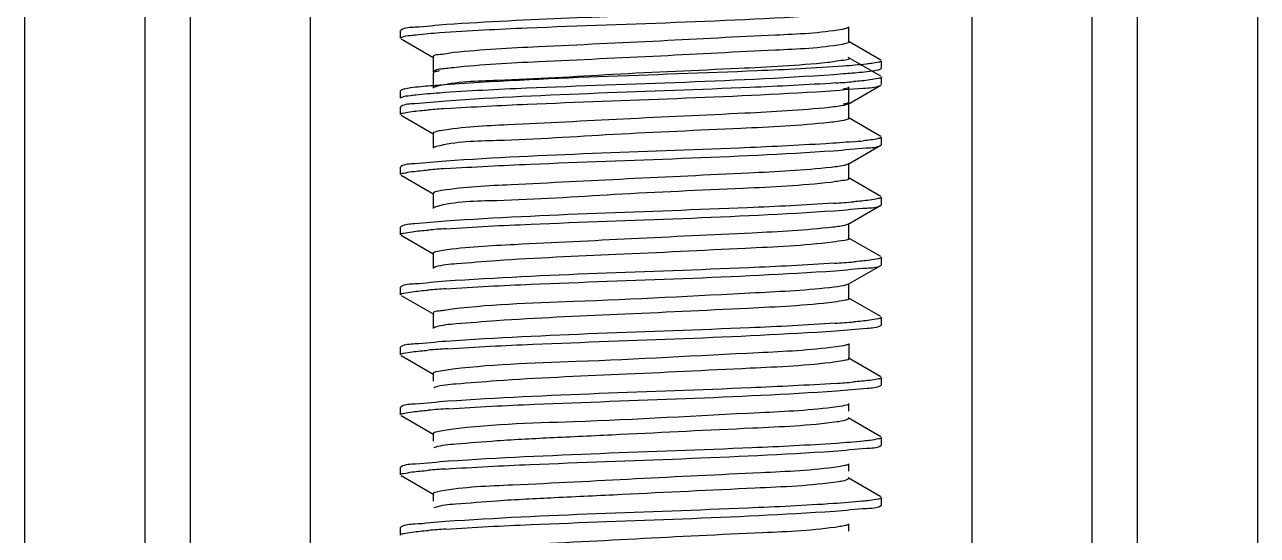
# Model space of a CAD drawing. Extents: x 1382187 to 1725648, y 860327 to 1571294.
# Drawn here: x 1506559.6 to 1507047.8, y 1250140.7 to 1250343.2 of the extents above; entities that cross this region are included whole.
import ezdxf

# ---------------------------------------------------------------- set-up
doc = ezdxf.new("R2010")
doc.units = 0
doc.header["$LTSCALE"] = 1000
doc.header["$MEASUREMENT"] = 0

msp = doc.modelspace()

# ---------------------------------------------------------------- linework, layer by layer
at = {"linetype": 'Continuous'}
for p, q in [((1506559.63, 1253335.18), (1506559.63, 1248594.16)), ((1506607.26, 1253335.18), (1506607.26, 1248594.16)), ((1506625.12, 1253335.18), (1506625.12, 1248594.16)), ((1506672.74, 1253335.18), (1506672.74, 1248594.16)), ((1506934.68, 1253335.18), (1506934.68, 1248594.16)), ((1506982.31, 1253335.18), (1506982.31, 1248594.16)), ((1507000.17, 1253335.18), (1507000.17, 1248594.16)), ((1507047.79, 1253335.18), (1507047.79, 1248594.16)), ((1506708.69, 1250341.05), (1506708.46, 1250340.79)), ((1506708.46, 1250337.82), (1506708.46, 1250340.79)), ((1506708.46, 1250337.82), (1506708.46, 1250340.79)), ((1506886.07, 1250336.33), (1506886.07, 1250342.28)), ((1506708.69, 1250337.55), (1506721.61, 1250330.07)), ((1506898.74, 1250329.15), (1506885.81, 1250336.63)), ((1506721.35, 1250330.37), (1506721.35, 1250324.42)), ((1506898.74, 1250322.69), (1506885.81, 1250330.17)), ((1506898.74, 1250325.65), (1506898.96, 1250325.91)), ((1506898.96, 1250325.91), (1506898.96, 1250328.89)), ((1506898.96, 1250325.91), (1506898.96, 1250328.89)), ((1506721.35, 1250323.92), (1506721.35, 1250317.96)), ((1506898.96, 1250319.45), (1506898.96, 1250322.43)), ((1506898.96, 1250319.45), (1506898.96, 1250322.43)), ((1506708.69, 1250317.24), (1506708.46, 1250316.98)), ((1506708.46, 1250314), (1506708.46, 1250316.98)), ((1506708.46, 1250314), (1506708.46, 1250316.98)), ((1506885.81, 1250311.71), (1506898.74, 1250319.19)), ((1506886.07, 1250312.51), (1506886.07, 1250318.47)), ((1506898.57, 1250319.11), (1506898.74, 1250319.19)), ((1506885.81, 1250311.71), (1506885.74, 1250311.67)), ((1506886.07, 1250306.06), (1506886.07, 1250312.01)), ((1506708.69, 1250310.78), (1506708.46, 1250310.52)), ((1506708.46, 1250307.55), (1506708.46, 1250310.52)), ((1506708.46, 1250307.55), (1506708.46, 1250310.52)), ((1506708.69, 1250307.28), (1506721.61, 1250299.8)), ((1506886.07, 1250306.06), (1506885.74, 1250305.71)), ((1506898.74, 1250298.88), (1506885.81, 1250306.36)), ((1506721.35, 1250300.1), (1506721.35, 1250294.15)), ((1506898.96, 1250295.64), (1506898.96, 1250298.62)), ((1506898.96, 1250295.64), (1506898.96, 1250298.62)), ((1506885.81, 1250287.9), (1506898.74, 1250295.38)), ((1506898.74, 1250295.38), (1506898.96, 1250295.64)), ((1506708.69, 1250286.97), (1506708.46, 1250286.71)), ((1506708.46, 1250283.73), (1506708.46, 1250286.71)), ((1506708.46, 1250283.73), (1506708.46, 1250286.71)), ((1506886.07, 1250282.24), (1506886.07, 1250288.2)), ((1506708.69, 1250283.47), (1506721.61, 1250275.99)), ((1506898.74, 1250275.06), (1506885.81, 1250282.55)), ((1506721.35, 1250276.29), (1506721.35, 1250270.34)), ((1506898.74, 1250271.57), (1506898.96, 1250271.83)), ((1506898.96, 1250271.83), (1506898.96, 1250274.8)), ((1506898.96, 1250271.83), (1506898.96, 1250274.8)), ((1506885.81, 1250264.08), (1506898.74, 1250271.57)), ((1506708.69, 1250263.16), (1506708.46, 1250262.9)), ((1506708.46, 1250259.92), (1506708.46, 1250262.9)), ((1506708.46, 1250259.92), (1506708.46, 1250262.9)), ((1506886.07, 1250258.43), (1506886.07, 1250264.38)), ((1506708.69, 1250259.66), (1506721.61, 1250252.18)), ((1506898.74, 1250251.25), (1506885.81, 1250258.73)), ((1506721.35, 1250252.48), (1506721.35, 1250246.53)), ((1506885.81, 1250240.27), (1506898.74, 1250247.75)), ((1506898.74, 1250247.75), (1506898.96, 1250248.01)), ((1506898.96, 1250248.01), (1506898.96, 1250250.99)), ((1506898.96, 1250248.01), (1506898.96, 1250250.99)), ((1506708.69, 1250239.34), (1506708.46, 1250239.08)), ((1506708.46, 1250236.11), (1506708.46, 1250239.08)), ((1506708.46, 1250236.11), (1506708.46, 1250239.08)), ((1506886.07, 1250234.62), (1506886.07, 1250240.57)), ((1506708.69, 1250235.85), (1506721.61, 1250228.36)), ((1506898.74, 1250227.44), (1506885.81, 1250234.92)), ((1506721.35, 1250228.67), (1506721.35, 1250222.71)), ((1506898.74, 1250223.94), (1506898.96, 1250224.2)), ((1506898.96, 1250224.2), (1506898.96, 1250227.18)), ((1506898.96, 1250224.2), (1506898.96, 1250227.18)), ((1506708.69, 1250215.53), (1506708.46, 1250215.27)), ((1506708.46, 1250212.29), (1506708.46, 1250215.27)), ((1506708.46, 1250212.29), (1506708.46, 1250215.27)), ((1506886.07, 1250216.72), (1506886.07, 1250210.77)), ((1506708.69, 1250212.03), (1506721.61, 1250204.55)), ((1506898.74, 1250203.63), (1506885.81, 1250211.11)), ((1506721.35, 1250204.85), (1506721.35, 1250201.86)), ((1506721.74, 1250199.27), (1506721.61, 1250199.2)), ((1506722.19, 1250199.44), (1506721.74, 1250199.27)), ((1506898.74, 1250200.13), (1506898.96, 1250200.39)), ((1506898.96, 1250200.39), (1506898.96, 1250203.36)), ((1506898.96, 1250200.39), (1506898.96, 1250203.36)), ((1506708.69, 1250191.72), (1506708.46, 1250191.46)), ((1506708.46, 1250188.48), (1506708.46, 1250191.46)), ((1506708.46, 1250188.48), (1506708.46, 1250191.46)), ((1506886.07, 1250189.97), (1506886.07, 1250192.95)), ((1506708.69, 1250188.22), (1506721.61, 1250180.74)), ((1506898.74, 1250179.81), (1506885.81, 1250187.29)), ((1506721.35, 1250181.04), (1506721.35, 1250178.07)), ((1506898.96, 1250176.58), (1506898.96, 1250179.55)), ((1506898.96, 1250176.58), (1506898.96, 1250179.55)), ((1506721.72, 1250175.45), (1506721.61, 1250175.39)), ((1506722.13, 1250175.61), (1506721.72, 1250175.45)), ((1506898.74, 1250176.31), (1506898.96, 1250176.58)), ((1506708.69, 1250167.91), (1506708.46, 1250167.65)), ((1506708.46, 1250164.67), (1506708.46, 1250167.65)), ((1506708.46, 1250164.67), (1506708.46, 1250167.65)), ((1506708.69, 1250164.41), (1506721.61, 1250156.93)), ((1506886.07, 1250166.17), (1506886.07, 1250169.13)), ((1506898.74, 1250156), (1506885.81, 1250163.48)), ((1506721.35, 1250157.23), (1506721.35, 1250154.25)), ((1506898.96, 1250152.76), (1506898.96, 1250155.74)), ((1506898.96, 1250152.76), (1506898.96, 1250155.74)), ((1506722.08, 1250151.78), (1506721.61, 1250151.58)), ((1506898.74, 1250152.5), (1506898.96, 1250152.76)), ((1506886.07, 1250142.36), (1506886.07, 1250145.32)), ((1506708.69, 1250144.09), (1506708.46, 1250143.83)), ((1506708.46, 1250140.86), (1506708.46, 1250143.83)), ((1506708.46, 1250140.86), (1506708.46, 1250143.83))]:
    msp.add_line(p, q, dxfattribs=at)
for centre, radius, start, end in [((1506853.48, 1250730.4), 411.26, 273.8184, 274.8056), ((1506753.67, 1249903.16), 407.66, 93.8401, 94.808), ((1506870.55, 1250502.76), 206.72, 274.7435, 275.8811), ((1506753.65, 1249879.51), 407.5, 93.846, 94.8037), ((1506852.34, 1250697.04), 425.57, 273.7257, 274.8047), ((1506753.78, 1249854.02), 409.18, 93.8348, 94.8035), ((1506852.78, 1250667.69), 420.01, 273.7603, 274.8059), ((1506753.85, 1249829.33), 410.06, 93.8289, 94.8034), ((1506853.17, 1250638.95), 415.07, 273.7925, 274.8061), ((1506754.55, 1249796.73), 418.88, 93.7677, 94.8057), ((1506853.09, 1250611.31), 411.26, 273.8662, 274.8539), ((1506755.11, 1249765.94), 425.88, 93.7244, 94.8042), ((1506753.64, 1249760.51), 407.44, 93.8464, 94.8037), ((1506753.78, 1249735.01), 409.13, 93.8351, 94.8035)]:
    msp.add_arc(centre, radius, start, end, dxfattribs=at)
for points, knots in [([(1506724.06, 1250340.01), (1506735.59, 1250340.85), (1506788.89, 1250343.45), (1506842.27, 1250344.49), (1506883.96, 1250347.57)], [0, 0, 0, 0, 0.21664, 1, 1, 1, 1]), ([(1506857.16, 1250349), (1506846.01, 1250348.47), (1506802.54, 1250346.59), (1506759.03, 1250345.36), (1506726.75, 1250343.18)], [0, 0, 0, 0, 0.256445, 1, 1, 1, 1]), ([(1506726.75, 1250343.18), (1506722.57, 1250342.9), (1506716.71, 1250342.09), (1506710.32, 1250341.99), (1506708.69, 1250341.05)], [0, 0, 0, 0, 0.690599, 1, 1, 1, 1]), ([(1506883.33, 1250341.3), (1506874.64, 1250339.74), (1506850.54, 1250338.8), (1506810.53, 1250336.55), (1506767.99, 1250334.65), (1506740.64, 1250333.26), (1506729.44, 1250332.07)], [0, 0, 0, 0, 0.17175, 0.467319, 0.780864, 1, 1, 1, 1]), ([(1506885.81, 1250341.98), (1506885.53, 1250341.82), (1506884.69, 1250341.57), (1506883.85, 1250341.39), (1506883.33, 1250341.3)], [0, 0, 0, 0, 0.378304, 1, 1, 1, 1]), ([(1506708.46, 1250337.82), (1506708.46, 1250337.94), (1506709.89, 1250338.83), (1506711.19, 1250338.74), (1506712.46, 1250338.92)], [0, 0, 0, 0, 0.088697, 1, 1, 1, 1]), ([(1506712.46, 1250338.92), (1506713.19, 1250339.02), (1506717.05, 1250339.48), (1506720.93, 1250339.79), (1506724.06, 1250340.01)], [0, 0, 0, 0, 0.191577, 1, 1, 1, 1]), ([(1506883.33, 1250335.34), (1506874.64, 1250333.78), (1506850.54, 1250332.84), (1506810.53, 1250330.59), (1506767.99, 1250328.7), (1506740.64, 1250327.31), (1506729.44, 1250326.11)], [0, 0, 0, 0, 0.17175, 0.467319, 0.780864, 1, 1, 1, 1]), ([(1506886.07, 1250336.33), (1506886.07, 1250336.04), (1506884.8, 1250335.65), (1506884.02, 1250335.47), (1506883.33, 1250335.34)], [0, 0, 0, 0, 0.286254, 1, 1, 1, 1]), ([(1506729.44, 1250332.07), (1506727.42, 1250331.85), (1506725.49, 1250331.25), (1506721.35, 1250331.11), (1506721.35, 1250330.37)], [0, 0, 0, 0, 0.733425, 1, 1, 1, 1]), ([(1506729.44, 1250326.11), (1506728.45, 1250326.01), (1506725.86, 1250325.62), (1506723.05, 1250325.56), (1506721.61, 1250324.72)], [0, 0, 0, 0, 0.373138, 1, 1, 1, 1]), ([(1506877.57, 1250328.13), (1506865.85, 1250326.91), (1506837.46, 1250325.47), (1506793.82, 1250323.68), (1506754.13, 1250321), (1506730.58, 1250320.63), (1506722.75, 1250318.66)], [0, 0, 0, 0, 0.227857, 0.549507, 0.843778, 1, 1, 1, 1]), ([(1506883.96, 1250326.73), (1506872.55, 1250325.89), (1506819.25, 1250323.28), (1506765.87, 1250322.21), (1506724.06, 1250319.18)], [0, 0, 0, 0, 0.214363, 1, 1, 1, 1]), ([(1506886.07, 1250329.87), (1506886.08, 1250329.1), (1506881.71, 1250328.99), (1506879.69, 1250328.35), (1506877.57, 1250328.13)], [0, 0, 0, 0, 0.266085, 1, 1, 1, 1]), ([(1506895.14, 1250327.81), (1506894.43, 1250327.71), (1506890.71, 1250327.25), (1506886.98, 1250326.95), (1506883.96, 1250326.73)], [0, 0, 0, 0, 0.191294, 1, 1, 1, 1]), ([(1506895.12, 1250324.83), (1506895.91, 1250324.94), (1506897.12, 1250325.15), (1506898.35, 1250325.43), (1506898.74, 1250325.65)], [0, 0, 0, 0, 0.642865, 1, 1, 1, 1]), ([(1506898.96, 1250328.89), (1506898.96, 1250328.52), (1506897.09, 1250328.2), (1506896.1, 1250327.94), (1506895.14, 1250327.81)], [0, 0, 0, 0, 0.274675, 1, 1, 1, 1]), ([(1506723.86, 1250324.85), (1506723.23, 1250324.74), (1506722.5, 1250324.57), (1506721.35, 1250324.18), (1506721.35, 1250323.92)], [0, 0, 0, 0, 0.711183, 1, 1, 1, 1]), ([(1506723.86, 1250316.19), (1506735.36, 1250317.03), (1506788.71, 1250319.63), (1506842.14, 1250320.67), (1506883.9, 1250323.75)], [0, 0, 0, 0, 0.216028, 1, 1, 1, 1]), ([(1506883.9, 1250323.75), (1506885.05, 1250323.83), (1506888.8, 1250324.13), (1506892.54, 1250324.46), (1506895.12, 1250324.83)], [0, 0, 0, 0, 0.307523, 1, 1, 1, 1]), ([(1506898.96, 1250322.43), (1506898.96, 1250322), (1506896.69, 1250321.71), (1506895.54, 1250321.4), (1506894.39, 1250321.25)], [0, 0, 0, 0, 0.271575, 1, 1, 1, 1]), ([(1506712.46, 1250318.08), (1506711.63, 1250317.97), (1506710.38, 1250317.75), (1506709.09, 1250317.47), (1506708.69, 1250317.24)], [0, 0, 0, 0, 0.644494, 1, 1, 1, 1]), ([(1506712.41, 1250315.1), (1506713.13, 1250315.2), (1506716.94, 1250315.66), (1506720.76, 1250315.96), (1506723.86, 1250316.19)], [0, 0, 0, 0, 0.191564, 1, 1, 1, 1]), ([(1506724.06, 1250319.18), (1506722.87, 1250319.09), (1506718.99, 1250318.79), (1506715.12, 1250318.45), (1506712.46, 1250318.08)], [0, 0, 0, 0, 0.307193, 1, 1, 1, 1]), ([(1506722.75, 1250318.66), (1506722.52, 1250318.6), (1506722.13, 1250318.5), (1506721.76, 1250318.35), (1506721.61, 1250318.27)], [0, 0, 0, 0, 0.587412, 1, 1, 1, 1]), ([(1506726.36, 1250309.91), (1506737.15, 1250310.64), (1506787.34, 1250313.07), (1506837.58, 1250314.37), (1506876.94, 1250316.82)], [0, 0, 0, 0, 0.215245, 1, 1, 1, 1]), ([(1506880.86, 1250320.05), (1506869.58, 1250319.29), (1506818.12, 1250316.81), (1506766.59, 1250315.62), (1506726.47, 1250312.89)], [0, 0, 0, 0, 0.219473, 1, 1, 1, 1]), ([(1506876.94, 1250316.82), (1506881.87, 1250317.13), (1506888.98, 1250317.94), (1506896.46, 1250318.18), (1506898.57, 1250319.11)], [0, 0, 0, 0, 0.681451, 1, 1, 1, 1]), ([(1506885.81, 1250318.17), (1506885.57, 1250318.03), (1506884.87, 1250317.8), (1506884.17, 1250317.65), (1506883.73, 1250317.56)], [0, 0, 0, 0, 0.385895, 1, 1, 1, 1]), ([(1506708.46, 1250314), (1506708.46, 1250314.13), (1506709.87, 1250315.01), (1506711.16, 1250314.92), (1506712.41, 1250315.1)], [0, 0, 0, 0, 0.088945, 1, 1, 1, 1]), ([(1506726.47, 1250312.89), (1506722.36, 1250312.61), (1506716.58, 1250311.81), (1506710.29, 1250311.7), (1506708.69, 1250310.78)], [0, 0, 0, 0, 0.690338, 1, 1, 1, 1]), ([(1506885.74, 1250311.67), (1506885.44, 1250311.51), (1506882.98, 1250310.83), (1506880.46, 1250310.59), (1506878.29, 1250310.35)], [0, 0, 0, 0, 0.133347, 1, 1, 1, 1]), ([(1506886.07, 1250312.51), (1506886.07, 1250312.27), (1506885.01, 1250311.88), (1506884.33, 1250311.72), (1506883.73, 1250311.61)], [0, 0, 0, 0, 0.290879, 1, 1, 1, 1]), ([(1506708.46, 1250307.55), (1506708.46, 1250307.97), (1506710.68, 1250308.26), (1506711.82, 1250308.56), (1506712.94, 1250308.71)], [0, 0, 0, 0, 0.271891, 1, 1, 1, 1]), ([(1506878.29, 1250310.35), (1506867.19, 1250309.15), (1506839.96, 1250307.77), (1506797.51, 1250305.86), (1506757.35, 1250303.63), (1506733.09, 1250302.65), (1506724.28, 1250301.12)], [0, 0, 0, 0, 0.216982, 0.529712, 0.826099, 1, 1, 1, 1]), ([(1506724.28, 1250301.12), (1506723.54, 1250300.99), (1506722.72, 1250300.8), (1506721.35, 1250300.4), (1506721.35, 1250300.1)], [0, 0, 0, 0, 0.715447, 1, 1, 1, 1]), ([(1506878.29, 1250304.4), (1506866.63, 1250303.13), (1506838.12, 1250301.7), (1506794.17, 1250299.92), (1506754.16, 1250297.1), (1506730.38, 1250296.89), (1506722.59, 1250294.81)], [0, 0, 0, 0, 0.225438, 0.548607, 0.844824, 1, 1, 1, 1]), ([(1506885.74, 1250305.71), (1506885.44, 1250305.56), (1506882.98, 1250304.87), (1506880.46, 1250304.63), (1506878.29, 1250304.4)], [0, 0, 0, 0, 0.133347, 1, 1, 1, 1]), ([(1506898.57, 1250298.27), (1506898.28, 1250298.14), (1506896.03, 1250297.55), (1506893.71, 1250297.34), (1506891.73, 1250297.13)], [0, 0, 0, 0, 0.138302, 1, 1, 1, 1]), ([(1506898.96, 1250298.62), (1506898.96, 1250298.55), (1506898.84, 1250298.39), (1506898.68, 1250298.32), (1506898.57, 1250298.27)], [0, 0, 0, 0, 0.368034, 1, 1, 1, 1]), ([(1506722.59, 1250294.81), (1506722.39, 1250294.76), (1506722.06, 1250294.66), (1506721.74, 1250294.53), (1506721.61, 1250294.45)], [0, 0, 0, 0, 0.580842, 1, 1, 1, 1]), ([(1506726.32, 1250286.09), (1506737.46, 1250286.85), (1506788.69, 1250289.32), (1506839.98, 1250290.55), (1506880, 1250293.21)], [0, 0, 0, 0, 0.217913, 1, 1, 1, 1]), ([(1506876.94, 1250295.99), (1506865.5, 1250295.27), (1506815.31, 1250292.91), (1506765.06, 1250291.71), (1506726.36, 1250289.07)], [0, 0, 0, 0, 0.227972, 1, 1, 1, 1]), ([(1506880, 1250293.21), (1506884.34, 1250293.49), (1506890.42, 1250294.34), (1506897.05, 1250294.41), (1506898.74, 1250295.38)], [0, 0, 0, 0, 0.691294, 1, 1, 1, 1]), ([(1506726.36, 1250289.07), (1506722.27, 1250288.79), (1506716.54, 1250288), (1506710.28, 1250287.89), (1506708.69, 1250286.97)], [0, 0, 0, 0, 0.69026, 1, 1, 1, 1]), ([(1506878.97, 1250286.61), (1506868.13, 1250285.38), (1506841.22, 1250284.03), (1506798.97, 1250282.09), (1506758.47, 1250279.92), (1506733.84, 1250278.86), (1506724.74, 1250277.38)], [0, 0, 0, 0, 0.211892, 0.522694, 0.821014, 1, 1, 1, 1]), ([(1506885.81, 1250287.9), (1506885.55, 1250287.74), (1506883.3, 1250287.06), (1506880.98, 1250286.84), (1506878.97, 1250286.61)], [0, 0, 0, 0, 0.130217, 1, 1, 1, 1]), ([(1506708.46, 1250283.73), (1506708.46, 1250284.16), (1506710.73, 1250284.45), (1506711.88, 1250284.76), (1506713.02, 1250284.91)], [0, 0, 0, 0, 0.271632, 1, 1, 1, 1]), ([(1506886.07, 1250282.24), (1506886.08, 1250281.59), (1506882.46, 1250281.37), (1506880.75, 1250280.86), (1506878.97, 1250280.66)], [0, 0, 0, 0, 0.26802, 1, 1, 1, 1]), ([(1506724.74, 1250277.38), (1506723.88, 1250277.24), (1506722.96, 1250277.02), (1506721.35, 1250276.63), (1506721.35, 1250276.29)], [0, 0, 0, 0, 0.718986, 1, 1, 1, 1]), ([(1506878.97, 1250280.66), (1506867.4, 1250279.35), (1506838.81, 1250277.92), (1506794.58, 1250276.15), (1506754.26, 1250273.21), (1506730.23, 1250273.15), (1506722.46, 1250270.96)], [0, 0, 0, 0, 0.222801, 0.547327, 0.845545, 1, 1, 1, 1]), ([(1506880, 1250272.37), (1506868.66, 1250271.62), (1506817.43, 1250269.16), (1506766.14, 1250267.97), (1506726.32, 1250265.26)], [0, 0, 0, 0, 0.221636, 1, 1, 1, 1]), ([(1506898.96, 1250274.8), (1506898.96, 1250274.36), (1506896.6, 1250274.08), (1506895.41, 1250273.75), (1506894.22, 1250273.6)], [0, 0, 0, 0, 0.270977, 1, 1, 1, 1]), ([(1506722.46, 1250270.96), (1506722.29, 1250270.91), (1506722, 1250270.82), (1506721.73, 1250270.7), (1506721.61, 1250270.64)], [0, 0, 0, 0, 0.574878, 1, 1, 1, 1]), ([(1506726.42, 1250262.29), (1506737.61, 1250263.05), (1506788.91, 1250265.52), (1506840.28, 1250266.73), (1506880.33, 1250269.42)], [0, 0, 0, 0, 0.218477, 1, 1, 1, 1]), ([(1506880.33, 1250269.42), (1506884.59, 1250269.7), (1506890.56, 1250270.53), (1506897.08, 1250270.61), (1506898.74, 1250271.57)], [0, 0, 0, 0, 0.690984, 1, 1, 1, 1]), ([(1506726.32, 1250265.26), (1506722.24, 1250264.98), (1506716.52, 1250264.18), (1506710.28, 1250264.07), (1506708.69, 1250263.16)], [0, 0, 0, 0, 0.690175, 1, 1, 1, 1]), ([(1506879.63, 1250262.88), (1506869.04, 1250261.62), (1506842.45, 1250260.29), (1506800.43, 1250258.32), (1506759.61, 1250256.2), (1506734.61, 1250255.07), (1506725.22, 1250253.65)], [0, 0, 0, 0, 0.206815, 0.515694, 0.81594, 1, 1, 1, 1]), ([(1506885.81, 1250264.08), (1506885.57, 1250263.94), (1506883.54, 1250263.31), (1506881.44, 1250263.09), (1506879.63, 1250262.88)], [0, 0, 0, 0, 0.13294, 1, 1, 1, 1]), ([(1506708.46, 1250259.92), (1506708.46, 1250260.35), (1506710.74, 1250260.64), (1506711.9, 1250260.95), (1506713.05, 1250261.1)], [0, 0, 0, 0, 0.271543, 1, 1, 1, 1]), ([(1506886.07, 1250258.43), (1506886.08, 1250257.83), (1506882.82, 1250257.57), (1506881.24, 1250257.11), (1506879.63, 1250256.92)], [0, 0, 0, 0, 0.269268, 1, 1, 1, 1]), ([(1506725.22, 1250253.65), (1506724.25, 1250253.5), (1506723.22, 1250253.24), (1506721.35, 1250252.86), (1506721.35, 1250252.48)], [0, 0, 0, 0, 0.721952, 1, 1, 1, 1]), ([(1506879.63, 1250256.92), (1506868.16, 1250255.56), (1506839.48, 1250254.23), (1506795.13, 1250251.99), (1506756.9, 1250250.48), (1506733.18, 1250248.53), (1506725.03, 1250247.91), (1506722.35, 1250247.12)], [0, 0, 0, 0, 0.21995, 0.54567, 0.845919, 0.946858, 1, 1, 1, 1]), ([(1506880.33, 1250248.58), (1506869.01, 1250247.82), (1506817.71, 1250245.36), (1506766.34, 1250244.17), (1506726.42, 1250241.45)], [0, 0, 0, 0, 0.220782, 1, 1, 1, 1]), ([(1506880.63, 1250245.62), (1506884.82, 1250245.91), (1506890.7, 1250246.72), (1506897.1, 1250246.82), (1506898.74, 1250247.75)], [0, 0, 0, 0, 0.690688, 1, 1, 1, 1]), ([(1506898.96, 1250250.99), (1506898.96, 1250250.55), (1506896.64, 1250250.27), (1506895.47, 1250249.95), (1506894.3, 1250249.8)], [0, 0, 0, 0, 0.271239, 1, 1, 1, 1]), ([(1506722.35, 1250247.12), (1506722.21, 1250247.07), (1506721.96, 1250246.99), (1506721.71, 1250246.88), (1506721.61, 1250246.83)], [0, 0, 0, 0, 0.569475, 1, 1, 1, 1]), ([(1506726.47, 1250238.48), (1506737.7, 1250239.24), (1506789.09, 1250241.72), (1506840.54, 1250242.92), (1506880.63, 1250245.62)], [0, 0, 0, 0, 0.2189, 1, 1, 1, 1]), ([(1506726.42, 1250241.45), (1506722.31, 1250241.17), (1506716.56, 1250240.37), (1506710.29, 1250240.26), (1506708.69, 1250239.34)], [0, 0, 0, 0, 0.69028, 1, 1, 1, 1]), ([(1506880.26, 1250239.14), (1506869.93, 1250237.85), (1506835.46, 1250236.21), (1506784.02, 1250233.29), (1506742.71, 1250232.33), (1506725.74, 1250229.91)], [0, 0, 0, 0, 0.201754, 0.667715, 1, 1, 1, 1]), ([(1506885.81, 1250240.27), (1506885.59, 1250240.14), (1506883.77, 1250239.55), (1506881.88, 1250239.34), (1506880.26, 1250239.14)], [0, 0, 0, 0, 0.135878, 1, 1, 1, 1]), ([(1506708.46, 1250236.11), (1506708.46, 1250236.54), (1506710.75, 1250236.83), (1506711.91, 1250237.14), (1506713.06, 1250237.29)], [0, 0, 0, 0, 0.271496, 1, 1, 1, 1]), ([(1506880.26, 1250233.19), (1506868.9, 1250231.77), (1506840.18, 1250230.48), (1506795.63, 1250228.18), (1506757.02, 1250226.7), (1506733.11, 1250224.7), (1506724.92, 1250224.1), (1506722.27, 1250223.28)], [0, 0, 0, 0, 0.216944, 0.543769, 0.846123, 0.94739, 1, 1, 1, 1]), ([(1506886.07, 1250234.62), (1506886.08, 1250234.07), (1506883.16, 1250233.77), (1506881.72, 1250233.37), (1506880.26, 1250233.19)], [0, 0, 0, 0, 0.270735, 1, 1, 1, 1]), ([(1506725.74, 1250229.91), (1506725.1, 1250229.82), (1506723.86, 1250229.47), (1506721.35, 1250229.55), (1506721.35, 1250228.67)], [0, 0, 0, 0, 0.421934, 1, 1, 1, 1]), ([(1506722.27, 1250223.28), (1506722.14, 1250223.24), (1506721.92, 1250223.16), (1506721.7, 1250223.07), (1506721.61, 1250223.01)], [0, 0, 0, 0, 0.564588, 1, 1, 1, 1]), ([(1506880.63, 1250224.79), (1506869.33, 1250224.02), (1506817.95, 1250221.55), (1506766.5, 1250220.36), (1506726.47, 1250217.64)], [0, 0, 0, 0, 0.220034, 1, 1, 1, 1]), ([(1506880.82, 1250221.82), (1506884.97, 1250222.1), (1506890.81, 1250222.83), (1506897.1, 1250223.07), (1506898.74, 1250223.96)], [0, 0, 0, 0, 0.69021, 1, 1, 1, 1]), ([(1506898.96, 1250227.18), (1506898.96, 1250226.74), (1506896.67, 1250226.46), (1506895.51, 1250226.14), (1506894.36, 1250225.99)], [0, 0, 0, 0, 0.271443, 1, 1, 1, 1]), ([(1506727.03, 1250214.7), (1506738.32, 1250215.46), (1506789.58, 1250217.92), (1506840.9, 1250219.15), (1506880.82, 1250221.82)], [0, 0, 0, 0, 0.220426, 1, 1, 1, 1]), ([(1506708.46, 1250212.29), (1506708.46, 1250212.73), (1506710.78, 1250213.02), (1506711.95, 1250213.33), (1506713.12, 1250213.48)], [0, 0, 0, 0, 0.27127, 1, 1, 1, 1]), ([(1506726.47, 1250217.64), (1506722.35, 1250217.36), (1506716.58, 1250216.56), (1506710.29, 1250216.45), (1506708.69, 1250215.53)], [0, 0, 0, 0, 0.690334, 1, 1, 1, 1]), ([(1506880.85, 1250215.4), (1506870.72, 1250214.07), (1506836.39, 1250212.47), (1506784.83, 1250209.53), (1506743.21, 1250208.53), (1506725.97, 1250206.13)], [0, 0, 0, 0, 0.197543, 0.663489, 1, 1, 1, 1]), ([(1506885.81, 1250216.46), (1506885.61, 1250216.34), (1506883.99, 1250215.79), (1506882.3, 1250215.59), (1506880.85, 1250215.4)], [0, 0, 0, 0, 0.139149, 1, 1, 1, 1]), ([(1506880.85, 1250209.45), (1506869.62, 1250207.97), (1506840.88, 1250206.72), (1506796.15, 1250204.38), (1506757.18, 1250202.91), (1506733.07, 1250200.86), (1506724.83, 1250200.29), (1506722.19, 1250199.44)], [0, 0, 0, 0, 0.213782, 0.541615, 0.846127, 0.947805, 1, 1, 1, 1]), ([(1506886.07, 1250210.77), (1506885.96, 1250210.27), (1506883.57, 1250210.01), (1506882.14, 1250209.62), (1506880.85, 1250209.45)], [0, 0, 0, 0, 0.283505, 1, 1, 1, 1]), ([(1506725.97, 1250206.13), (1506724.81, 1250205.97), (1506723.62, 1250205.66), (1506721.35, 1250205.3), (1506721.35, 1250204.85)], [0, 0, 0, 0, 0.725422, 1, 1, 1, 1]), ([(1506880.82, 1250200.99), (1506869.61, 1250200.22), (1506818.34, 1250197.77), (1506767.02, 1250196.55), (1506727.03, 1250193.86)], [0, 0, 0, 0, 0.218989, 1, 1, 1, 1]), ([(1506881.11, 1250198.03), (1506885.19, 1250198.31), (1506890.91, 1250199.1), (1506897.14, 1250199.21), (1506898.74, 1250200.13)], [0, 0, 0, 0, 0.690165, 1, 1, 1, 1]), ([(1506898.96, 1250203.36), (1506898.96, 1250202.92), (1506896.63, 1250202.58), (1506895.42, 1250202.31), (1506894.24, 1250202.17)], [0, 0, 0, 0, 0.273218, 1, 1, 1, 1]), ([(1506727.03, 1250193.86), (1506722.78, 1250193.58), (1506716.83, 1250192.76), (1506710.34, 1250192.67), (1506708.69, 1250191.72)], [0, 0, 0, 0, 0.690918, 1, 1, 1, 1]), ([(1506727.44, 1250190.92), (1506738.78, 1250191.67), (1506790, 1250194.12), (1506841.29, 1250195.31), (1506881.11, 1250198.03)], [0, 0, 0, 0, 0.22166, 1, 1, 1, 1]), ([(1506708.46, 1250188.48), (1506708.46, 1250188.93), (1506710.83, 1250189.21), (1506712.02, 1250189.53), (1506713.22, 1250189.68)], [0, 0, 0, 0, 0.270941, 1, 1, 1, 1]), ([(1506881.42, 1250191.67), (1506871.27, 1250190.26), (1506836.41, 1250188.71), (1506784.42, 1250185.57), (1506742.32, 1250184.83), (1506725.15, 1250182.2)], [0, 0, 0, 0, 0.196293, 0.667285, 1, 1, 1, 1]), ([(1506885.81, 1250192.65), (1506885.63, 1250192.54), (1506884.2, 1250192.03), (1506882.7, 1250191.84), (1506881.42, 1250191.67)], [0, 0, 0, 0, 0.142507, 1, 1, 1, 1]), ([(1506881.42, 1250185.71), (1506870.32, 1250184.17), (1506841.6, 1250182.96), (1506804.17, 1250181.06), (1506770.41, 1250179.46), (1506748.63, 1250178.41), (1506733.05, 1250177.03), (1506724.75, 1250176.48), (1506722.13, 1250175.61)], [0, 0, 0, 0, 0.210475, 0.53923, 0.704492, 0.84595, 0.948117, 1, 1, 1, 1]), ([(1506885.81, 1250187.29), (1506886.48, 1250186.91), (1506883.19, 1250185.81), (1506882.23, 1250185.83), (1506881.42, 1250185.71)], [0, 0, 0, 0, 0.48462, 1, 1, 1, 1]), ([(1506725.15, 1250182.2), (1506724.2, 1250182.05), (1506723.19, 1250181.8), (1506721.35, 1250181.41), (1506721.35, 1250181.04)], [0, 0, 0, 0, 0.721664, 1, 1, 1, 1]), ([(1506898.96, 1250179.55), (1506898.96, 1250179.12), (1506896.7, 1250178.83), (1506895.55, 1250178.52), (1506894.4, 1250178.37)], [0, 0, 0, 0, 0.271633, 1, 1, 1, 1]), ([(1506881.11, 1250177.19), (1506869.96, 1250176.43), (1506818.74, 1250173.96), (1506767.46, 1250172.74), (1506727.44, 1250170.08)], [0, 0, 0, 0, 0.21791, 1, 1, 1, 1]), ([(1506879.99, 1250174.14), (1506884.33, 1250174.43), (1506890.41, 1250175.27), (1506897.05, 1250175.35), (1506898.74, 1250176.31)], [0, 0, 0, 0, 0.691292, 1, 1, 1, 1]), ([(1506894.4, 1250178.37), (1506893.56, 1250178.26), (1506889.13, 1250177.76), (1506884.69, 1250177.44), (1506881.11, 1250177.19)], [0, 0, 0, 0, 0.191746, 1, 1, 1, 1]), ([(1506727.44, 1250170.08), (1506723.1, 1250169.79), (1506717.02, 1250168.95), (1506710.38, 1250168.87), (1506708.69, 1250167.91)], [0, 0, 0, 0, 0.691306, 1, 1, 1, 1]), ([(1506726.31, 1250167.03), (1506737.46, 1250167.79), (1506788.68, 1250170.26), (1506839.97, 1250171.48), (1506879.99, 1250174.14)], [0, 0, 0, 0, 0.217894, 1, 1, 1, 1]), ([(1506708.46, 1250164.67), (1506708.46, 1250165.1), (1506710.73, 1250165.39), (1506711.88, 1250165.7), (1506713.02, 1250165.85)], [0, 0, 0, 0, 0.271635, 1, 1, 1, 1]), ([(1506881.95, 1250167.93), (1506871.76, 1250166.43), (1506844.88, 1250165.26), (1506801.86, 1250163.14), (1506759.6, 1250160.85), (1506733.68, 1250159.89), (1506724.25, 1250158.24)], [0, 0, 0, 0, 0.195608, 0.509578, 0.818222, 1, 1, 1, 1]), ([(1506885.81, 1250168.83), (1506885.4, 1250168.59), (1506884.08, 1250168.28), (1506882.79, 1250168.05), (1506881.95, 1250167.93)], [0, 0, 0, 0, 0.360492, 1, 1, 1, 1]), ([(1506881.95, 1250161.98), (1506871.01, 1250160.36), (1506842.3, 1250159.21), (1506804.82, 1250157.27), (1506770.76, 1250155.67), (1506748.75, 1250154.61), (1506733.05, 1250153.2), (1506724.69, 1250152.68), (1506722.08, 1250151.78)], [0, 0, 0, 0, 0.207037, 0.536641, 0.703085, 0.845616, 0.94834, 1, 1, 1, 1]), ([(1506885.81, 1250163.48), (1506886.4, 1250163.14), (1506883.55, 1250162.05), (1506882.68, 1250162.08), (1506881.95, 1250161.98)], [0, 0, 0, 0, 0.481431, 1, 1, 1, 1]), ([(1506724.25, 1250158.24), (1506723.52, 1250158.11), (1506722.71, 1250157.92), (1506721.35, 1250157.52), (1506721.35, 1250157.23)], [0, 0, 0, 0, 0.715451, 1, 1, 1, 1]), ([(1506898.96, 1250155.74), (1506898.96, 1250155.29), (1506896.6, 1250155.02), (1506895.41, 1250154.69), (1506894.22, 1250154.54)], [0, 0, 0, 0, 0.270968, 1, 1, 1, 1]), ([(1506879.99, 1250153.3), (1506868.64, 1250152.55), (1506817.42, 1250150.1), (1506766.13, 1250148.91), (1506726.31, 1250146.19)], [0, 0, 0, 0, 0.221664, 1, 1, 1, 1]), ([(1506726.41, 1250143.22), (1506737.61, 1250143.98), (1506788.91, 1250146.46), (1506840.27, 1250147.67), (1506880.32, 1250150.35)], [0, 0, 0, 0, 0.218459, 1, 1, 1, 1]), ([(1506894.22, 1250154.54), (1506893.31, 1250154.42), (1506888.58, 1250153.9), (1506883.83, 1250153.56), (1506879.99, 1250153.3)], [0, 0, 0, 0, 0.191058, 1, 1, 1, 1]), ([(1506880.32, 1250150.35), (1506884.58, 1250150.64), (1506890.56, 1250151.46), (1506897.08, 1250151.55), (1506898.74, 1250152.5)], [0, 0, 0, 0, 0.690982, 1, 1, 1, 1]), ([(1506726.31, 1250146.19), (1506722.23, 1250145.91), (1506716.51, 1250145.12), (1506710.28, 1250145.01), (1506708.69, 1250144.09)], [0, 0, 0, 0, 0.690172, 1, 1, 1, 1]), ([(1506885.81, 1250145.02), (1506885.45, 1250144.81), (1506884.3, 1250144.52), (1506883.18, 1250144.31), (1506882.45, 1250144.19)], [0, 0, 0, 0, 0.365978, 1, 1, 1, 1]), ([(1506708.46, 1250140.86), (1506708.46, 1250141.29), (1506710.74, 1250141.57), (1506711.9, 1250141.89), (1506713.05, 1250142.04)], [0, 0, 0, 0, 0.271546, 1, 1, 1, 1]), ([(1506882.45, 1250144.19), (1506872.33, 1250142.61), (1506845.28, 1250141.5), (1506801.89, 1250139.33), (1506759.28, 1250136.96), (1506733.19, 1250136.11), (1506723.85, 1250134.35)], [0, 0, 0, 0, 0.193342, 0.50965, 0.820575, 1, 1, 1, 1])]:
    msp.add_open_spline(points, degree=3, knots=knots, dxfattribs=at)
for points in [[(1506894.39, 1250321.25), (1506892.24, 1250320.97), (1506890.09, 1250320.77), (1506887.93, 1250320.59)], [(1506712.94, 1250308.71), (1506715.12, 1250309), (1506717.31, 1250309.2), (1506719.5, 1250309.39)], [(1506887.64, 1250296.75), (1506884.08, 1250296.45), (1506880.51, 1250296.21), (1506876.94, 1250295.99)], [(1506713.02, 1250284.91), (1506715.18, 1250285.19), (1506717.35, 1250285.39), (1506719.52, 1250285.58)], [(1506894.22, 1250273.6), (1506892.15, 1250273.34), (1506890.07, 1250273.14), (1506887.99, 1250272.97)], [(1506713.05, 1250261.1), (1506715.2, 1250261.38), (1506717.36, 1250261.58), (1506719.52, 1250261.76)], [(1506894.3, 1250249.8), (1506892.2, 1250249.53), (1506890.08, 1250249.33), (1506887.97, 1250249.15)], [(1506713.06, 1250237.29), (1506715.21, 1250237.57), (1506717.36, 1250237.77), (1506719.51, 1250237.95)], [(1506894.36, 1250225.99), (1506892.23, 1250225.72), (1506890.09, 1250225.52), (1506887.95, 1250225.34)], [(1506713.12, 1250213.48), (1506715.23, 1250213.76), (1506717.34, 1250213.95), (1506719.46, 1250214.13)], [(1506894.24, 1250202.17), (1506892.13, 1250201.91), (1506890.01, 1250201.71), (1506887.89, 1250201.53)], [(1506713.22, 1250189.68), (1506715.28, 1250189.95), (1506717.36, 1250190.14), (1506719.44, 1250190.32)], [(1506713.02, 1250165.85), (1506715.18, 1250166.13), (1506717.35, 1250166.33), (1506719.52, 1250166.51)], [(1506713.05, 1250142.04), (1506715.2, 1250142.32), (1506717.36, 1250142.52), (1506719.52, 1250142.7)]]:
    msp.add_open_spline(points, degree=3, dxfattribs=at)

doc.saveas('drawing.dxf')
